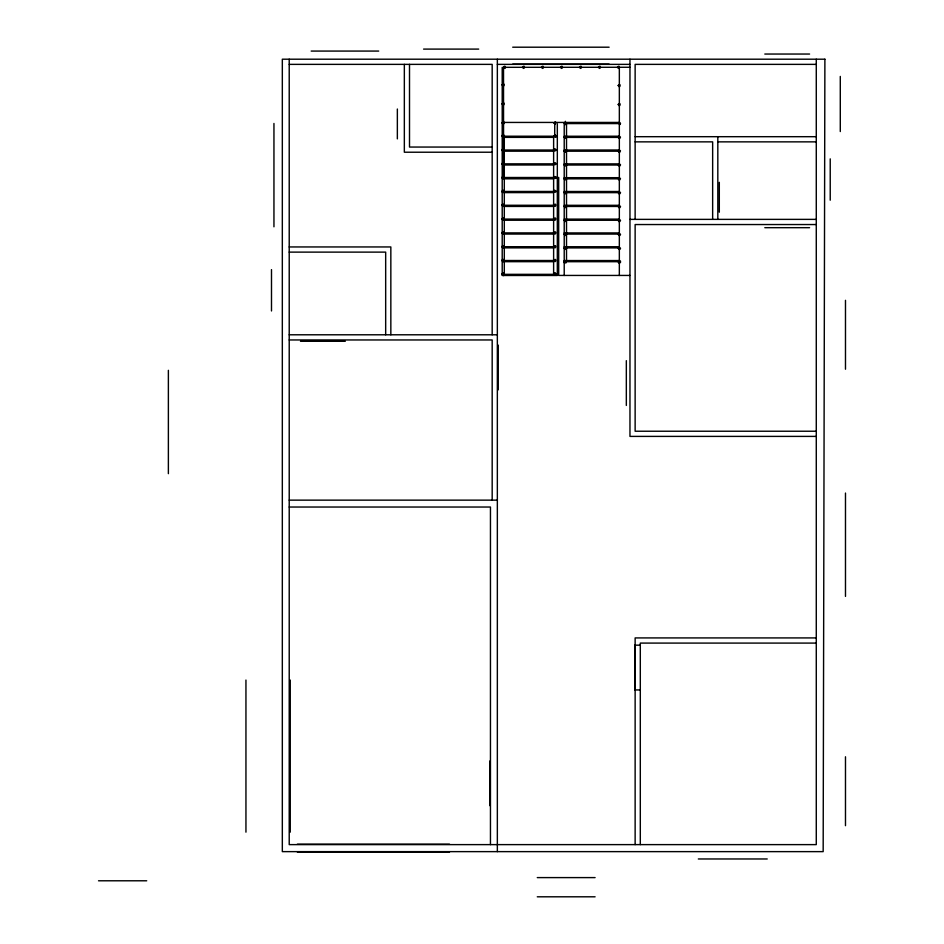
<?xml version="1.0" encoding="UTF-8"?>
<svg xmlns="http://www.w3.org/2000/svg" width="944" height="944" viewBox="0 0 944 944"><rect width="100%" height="100%" fill="white"/><g stroke="black" fill="none" stroke-linecap="round" stroke-linejoin="round"><path stroke-width="1.42" d="M503.506 67.319C505.89 63.413 506.161 71.213 503.506 67.319L503.565 177.507L558.683 177.507L558.683 275.436L629.967 275.436M564.949 152.208C562.093 149.848 568.5 149.364 565.893 152.161M566.518 261.146C564.913 259.883 563.568 261.311 564.347 262.821C569.303 263.482 562.482 260.296 566.518 261.146L566.518 123.581L565.373 122.437L564.217 123.581L564.217 275.483M564.949 179.903C562.128 177.637 568.3 176.953 565.999 179.797M565.893 193.768C568.5 190.948 562.093 191.455 564.949 193.815M565.999 207.609C568.418 205.178 562.199 205.143 564.949 207.715M555.343 273.229C558.506 276.332 551.013 275.152 555.131 273.194C557.255 273.382 554.152 274.822 553.621 273.559L553.621 136.219C558.211 140.149 554.942 132.349 554.683 135.735L554.765 122.437L619.335 122.437L620.444 123.275L619.866 124.608M504.297 136.255C501.996 139.5 501.901 133.257 503.895 135.853C500.91 135.004 502.503 137.8 504.297 136.255L504.297 273.595L503.624 273.123M553.632 136.29L555.886 136.314L554.765 135.735M620.468 123.581L564.217 123.581L566.329 123.546L565.893 124.608M553.621 273.559L554.6 273.087M504.273 273.666C497.37 272.391 507.152 278.905 502.668 273.123M565.999 138.331C568.347 136.03 562.246 135.783 564.949 138.438M565.999 165.884C568.335 163.583 562.246 163.347 564.949 165.991M565.999 221.521C568.347 219.22 562.246 218.984 564.949 221.628M619.866 152.161L620.444 150.828L619.335 150.002L564.217 150.061M619.866 165.943C622.426 163.902 616.397 163.017 618.804 165.943M619.866 193.768C622.45 191.738 616.373 190.889 618.804 193.768M565.893 235.493C568.465 232.826 562.14 233.168 564.949 235.54M619.866 207.668C622.45 205.627 616.385 204.754 618.804 207.668M565.893 249.405C568.453 246.726 562.152 247.068 564.949 249.452M619.866 235.493C622.438 233.439 616.373 232.649 618.804 235.493M619.866 249.405C622.438 247.375 616.385 246.526 618.804 249.405M554.6 148.963C551.78 152.468 559.06 150.367 554.812 148.904M554.6 162.769C551.768 166.262 559.072 164.173 554.812 162.71M619.76 138.438L620.468 137.151L619.335 136.219L564.217 136.255M554.6 176.587C551.792 179.997 559.049 178.074 554.812 176.528M554.6 190.393C551.827 194.086 559.119 191.526 554.706 190.358M619.76 179.903L620.468 178.628L619.335 177.684L564.217 177.684M619.76 221.628C622.58 219.232 616.255 218.89 618.804 221.58M502.857 148.904C499.435 151.217 506.397 151.854 503.482 148.963M502.857 162.71C499.447 165.2 506.539 165.448 503.376 162.734M619.819 124.23C622.061 122.862 615.63 124.148 619.335 122.437M502.963 176.504C499.317 178.628 506.385 179.655 503.482 176.587M502.963 190.322C499.246 192.883 506.727 192.977 503.27 190.334M619.335 136.219L618.237 137.045L618.804 138.39M619.335 150.002L618.237 150.828L618.804 152.161M619.335 177.684L618.237 178.522L618.804 179.856M619.335 261.146C616.161 263.824 621.919 263.6 620.409 260.981C616.845 259.706 619.724 262.762 619.335 261.146L619.335 123.794M512.71 47.2L609.116 47.2M423.585 49.1L478.691 49.1M311.178 51.07L378.697 51.07M764.805 54.044L809.586 54.044M512.71 64.157L609.116 64.157M289.218 64.369L492.178 64.369L492.178 334.79M497.346 64.369L629.967 64.369M816.277 64.369L635.135 64.369L635.135 219.374M629.967 67.272L503.305 67.319L503.305 135.358M503.659 122.437L553.455 122.437M502.184 135.358L504.438 135.358M553.632 135.735L555.898 135.735M503.659 136.219L552.983 136.219M635.135 136.691L816.277 136.691M503.659 137.364L552.983 137.364M564.217 137.399L619.335 137.399M635.135 141.86L712.649 141.86L712.649 219.374M717.818 141.86L816.277 141.86M492.178 147.052L409.507 147.052L409.507 64.369M503.659 150.025L552.983 150.025M503.659 151.182L552.983 151.182M564.217 151.205L619.335 151.205M492.178 152.22L404.339 152.22L404.339 64.369M503.659 163.843L552.983 163.843M564.217 163.878L619.335 163.878M503.659 164.988L552.983 164.988M564.217 165.023L619.335 165.023M503.659 178.805L552.983 178.805M564.217 178.829L619.335 178.829M503.659 191.467L552.983 191.467M564.217 191.502L619.335 191.502M503.659 192.611L552.983 192.611M564.217 192.647L619.335 192.647M503.659 205.273L552.983 205.273M564.217 205.308L619.335 205.308M503.659 206.429L552.983 206.429M564.217 206.453L619.335 206.453M503.659 219.091L552.983 219.091M564.217 219.126L619.335 219.126M629.967 219.374L816.277 219.374M503.659 220.235L552.983 220.235M564.217 220.271L619.335 220.271M816.277 224.542L635.135 224.542L635.135 431.231L816.277 431.231M764.805 227.681L809.586 227.681M503.659 232.897L552.983 232.897M564.217 232.932L619.335 232.932M503.659 234.053L552.983 234.053M564.217 234.077L619.335 234.077M503.659 246.714L552.983 246.714M564.217 246.738L619.335 246.738M289.218 246.95L390.84 246.95L390.84 334.79M503.659 247.859L552.983 247.859M564.217 247.894L619.335 247.894M289.218 252.119L385.671 252.119L385.671 334.79M503.659 260.52L552.983 260.52M564.217 260.556L619.335 260.556M503.659 261.677L552.983 261.677M564.217 261.7L619.335 261.7M503.659 274.338L557.326 274.338M289.218 334.79L497.346 334.79M289.218 339.958L492.178 339.958L492.178 500.143M300.499 341.291L345.28 341.291M816.277 436.399L629.967 436.399L629.967 59.201M289.218 500.143L497.346 500.143M289.218 507.034L490.455 507.034L490.455 844.62M816.277 637.92L635.135 637.92L635.135 844.609M816.277 643.088L640.303 643.088L640.303 844.609M635.135 645.165L640.303 645.165M635.135 689.946L640.303 689.946M297.372 844.16L449.486 844.16M297.372 852.09L449.486 852.09M698.324 858.969L767.224 858.969M537.278 877.601L595.098 877.601M98.518 880.787L146.709 880.787M537.278 896.8L595.098 896.8M564.89 124.23L564.949 124.655M845.482 300.322L845.482 369.222M845.482 493.051L845.482 596.396M845.482 756.781L845.482 825.67M840.29 76.429L840.29 131.546M830.224 158.863L830.224 200.199M816.277 59.201L816.277 844.62L289.218 844.62L289.218 59.201M719.304 182.334L719.304 212.188M717.818 136.691L717.818 219.374M634.946 645.165L634.946 689.946M626.332 360.667L626.332 405.448M619.335 67.319L619.335 123.581M619.335 262.255L619.335 275.483M565.373 121.304L565.373 123.57M557.326 123.794L557.326 275.483L502.208 275.483L502.208 67.319M498.22 345.091L498.22 389.872M497.346 59.201L497.346 851.63M489.912 760.911L489.912 805.692M397.353 109.02L397.353 138.874M290.256 680.058L290.256 832.16M273.949 123.463L273.949 226.808M271.494 269.618L271.494 310.965M245.947 680.058L245.947 832.16M168.374 370.319L168.374 473.664M824.891 59.201L823.168 851.63L282.327 851.63L282.327 59.201L824.891 59.201M502.161 84.866C504.096 88.925 505.229 81.408 502.184 84.759M502.161 103.852C504.179 107.958 505.158 100.217 502.161 103.852M502.161 122.85C504.19 126.956 505.158 119.192 502.161 122.85M501.913 205.178C503.978 209.261 504.828 201.556 501.913 205.178M501.913 218.984C503.895 223.079 504.946 215.362 501.913 218.984M501.913 232.79C503.86 236.873 504.969 229.298 501.937 232.696M501.913 246.608C503.978 250.691 504.839 242.997 501.913 246.608M501.913 260.414C503.931 264.521 504.887 256.78 501.913 260.414M522.504 67.213C524.51 71.319 525.525 63.567 522.504 67.213M541.502 67.213C543.591 71.307 544.346 63.602 541.502 67.213M553.88 122.85C555.933 126.933 556.818 119.239 553.88 122.85M553.88 205.178C555.922 209.261 556.854 201.556 553.88 205.178M560.5 67.213C562.518 71.307 563.474 63.602 560.5 67.213M553.88 218.984C555.91 223.079 556.842 215.35 553.88 218.984M553.88 232.79C555.745 236.861 557.078 229.333 553.892 232.696M553.88 246.608C555.933 250.691 556.818 242.997 553.88 246.608M553.88 260.414C555.91 264.521 556.842 256.792 553.88 260.414M579.486 67.213C581.469 71.307 582.495 63.602 579.486 67.213M598.484 67.213C600.49 71.307 601.458 63.59 598.484 67.213M617.482 67.213C619.524 71.319 620.42 63.567 617.482 67.213M618.19 85.491C620.22 89.597 621.152 81.868 618.19 85.491M618.19 104.489C620.125 108.56 621.258 101.02 618.214 104.383"/></g></svg>
